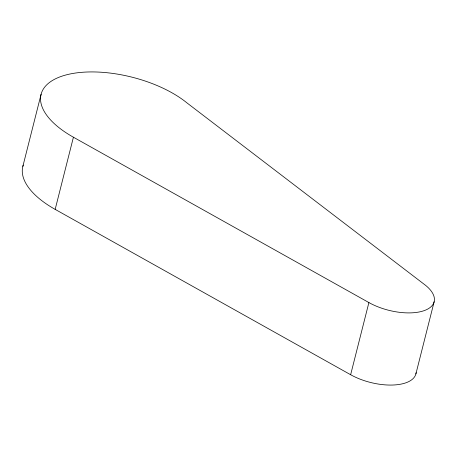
<?xml version="1.0" encoding="UTF-8"?>
<svg xmlns="http://www.w3.org/2000/svg" width="457" height="457" viewBox="0 0 457 457"><rect width="100%" height="100%" fill="white"/><g stroke="black" fill="none" stroke-linecap="round" stroke-linejoin="round"><path stroke-width="0.69" d="M22.85 166.399L41.107 94.239M416.121 372.666A41.998 19.457 14.2 0 1 392.563 385.04A41.998 19.457 14.2 0 1 350.639 374.729L55.166 209.375L73.423 137.214A83.997 38.914 14.2 0 1 63.831 75.565A83.997 38.914 14.2 0 1 186.936 102.876L425.656 285.402A41.998 19.457 14.2 0 1 422.788 311.086A41.998 19.457 14.2 0 1 368.896 302.568L73.423 137.214M350.639 374.729L368.896 302.568M415.893 373.912L434.15 301.751M55.166 209.375A83.997 38.914 14.2 0 1 23.233 165.108"/></g></svg>
